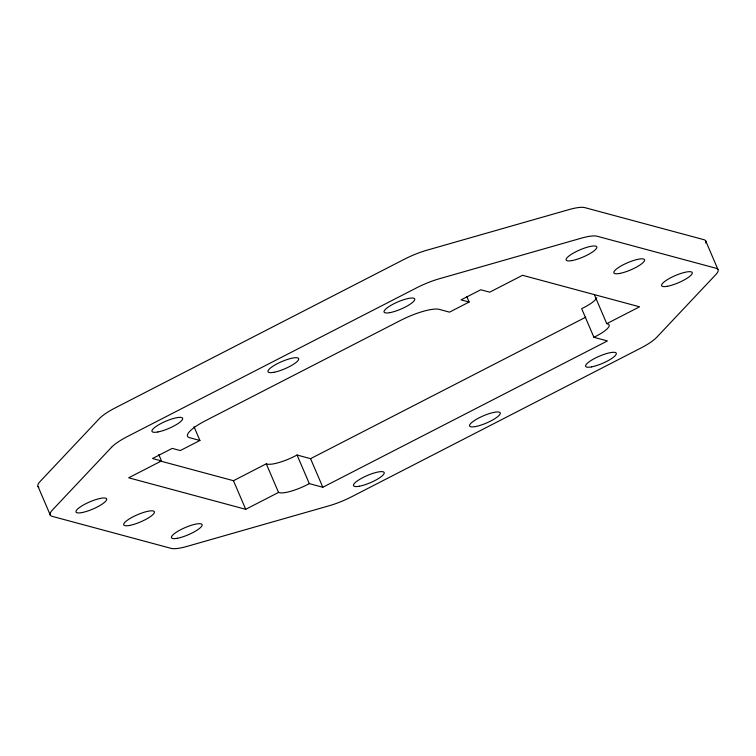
<?xml version="1.0" encoding="UTF-8"?>
<svg xmlns="http://www.w3.org/2000/svg" width="756" height="756" viewBox="0 0 756 756"><rect width="100%" height="100%" fill="white"/><g stroke="black" fill="none" stroke-linecap="round" stroke-linejoin="round"><path stroke-width="1.13" d="M194.008 426.696L199.915 440.474L180.287 450.557L172.217 448.384L152.523 458.514L161.491 460.924L158.769 454.573M466.858 296.758L469.126 302.05L449.508 312.143L439.189 309.365A32.017 7.532 -23.2 0 0 400.585 320.402L205.698 420.601A32.017 7.532 -23.2 0 0 189.595 437.696L199.915 440.474M161.491 460.924L128.671 477.801L245.719 509.308L278.539 492.43L279.436 492.676A23.049 5.424 -23.2 0 0 307.201 484.719L309.317 483.632L322.812 487.261L607.418 340.937L593.923 337.299L581.666 308.703L583.783 307.616A23.049 5.424 -23.2 0 0 596.777 297.769M159.592 460.82L233.462 480.703L266.282 463.825L267.18 464.071A23.049 5.424 -23.2 0 0 294.944 456.123L297.061 455.027L310.555 458.665L585.711 317.199M594.509 295.076L606.766 323.672L639.585 306.804L522.538 275.297L489.718 292.175L480.75 289.756L461.056 299.886L469.126 302.05M593.923 337.299L596.04 336.212A23.049 5.424 -23.2 0 0 607.663 323.918L606.766 323.672M705.698 240.89L717.954 269.486M310.555 458.665L322.812 487.261M297.061 455.027L309.317 483.632M266.282 463.825L278.539 492.43M233.462 480.703L245.719 509.308M38.046 486.514L50.302 515.11M705.679 243.026A32.017 7.532 -23.2 0 0 703.723 239.624L584.87 207.635A32.017 7.532 -23.2 0 0 568.909 209.62L426.96 250.198A32.017 7.532 -23.2 0 0 404.328 259.251L115.347 407.834A32.017 7.532 -23.2 0 0 99.301 418.663L40.077 481.515A32.017 7.532 -23.2 0 0 38.792 487.261M111.557 447.268L52.334 510.111A32.017 7.532 -23.2 0 0 52.277 516.376L171.13 548.365A32.017 7.532 -23.2 0 0 187.091 546.38L329.04 505.802A32.017 7.532 -23.2 0 0 351.672 496.749L640.653 348.166A32.017 7.532 -23.2 0 0 656.699 337.337L715.923 274.485A32.017 7.532 -23.2 0 0 715.979 268.229L597.136 236.241A32.017 7.532 -23.2 0 0 581.166 238.216L439.217 278.794A32.017 7.532 -23.2 0 0 416.584 287.856L127.603 436.429A32.017 7.532 -23.2 0 0 111.557 447.268M667.539 286.259A16.651 3.912 -23.2 0 0 692.165 273.596A16.651 3.912 -23.2 0 0 671.082 277.565A16.651 3.912 -23.2 0 0 667.539 286.259M619.807 273.417A16.651 3.912 -23.2 0 0 644.443 260.754A16.651 3.912 -23.2 0 0 623.35 264.723A16.651 3.912 -23.2 0 0 619.807 273.417M572.084 260.574A16.651 3.912 -23.2 0 0 596.72 247.902A16.651 3.912 -23.2 0 0 575.628 251.88A16.651 3.912 -23.2 0 0 572.084 260.574M389.992 312.625A16.651 3.912 -23.2 0 0 414.628 299.962A16.651 3.912 -23.2 0 0 393.536 303.931A16.651 3.912 -23.2 0 0 389.992 312.625M273.946 372.292A16.651 3.912 -23.2 0 0 298.582 359.629A16.651 3.912 -23.2 0 0 277.49 363.598A16.651 3.912 -23.2 0 0 273.946 372.292M157.9 431.959A16.651 3.912 -23.2 0 0 182.536 419.287A16.651 3.912 -23.2 0 0 161.444 423.265A16.651 3.912 -23.2 0 0 157.9 431.959M81.941 512.577A16.651 3.912 -23.2 0 0 106.577 499.914A16.651 3.912 -23.2 0 0 85.485 503.883A16.651 3.912 -23.2 0 0 81.941 512.577M129.663 525.42A16.651 3.912 -23.2 0 0 154.3 512.757A16.651 3.912 -23.2 0 0 133.207 516.726A16.651 3.912 -23.2 0 0 129.663 525.42M177.386 538.272A16.651 3.912 -23.2 0 0 202.022 525.6A16.651 3.912 -23.2 0 0 180.93 529.578A16.651 3.912 -23.2 0 0 177.386 538.272M359.478 486.212A16.651 3.912 -23.2 0 0 384.114 473.549A16.651 3.912 -23.2 0 0 363.022 477.518A16.651 3.912 -23.2 0 0 359.478 486.212M475.524 426.545A16.651 3.912 -23.2 0 0 500.16 413.882A16.651 3.912 -23.2 0 0 479.068 417.851A16.651 3.912 -23.2 0 0 475.524 426.545M591.57 366.887A16.651 3.912 -23.2 0 0 616.206 354.214A16.651 3.912 -23.2 0 0 595.114 358.193A16.651 3.912 -23.2 0 0 591.57 366.887"/></g></svg>
